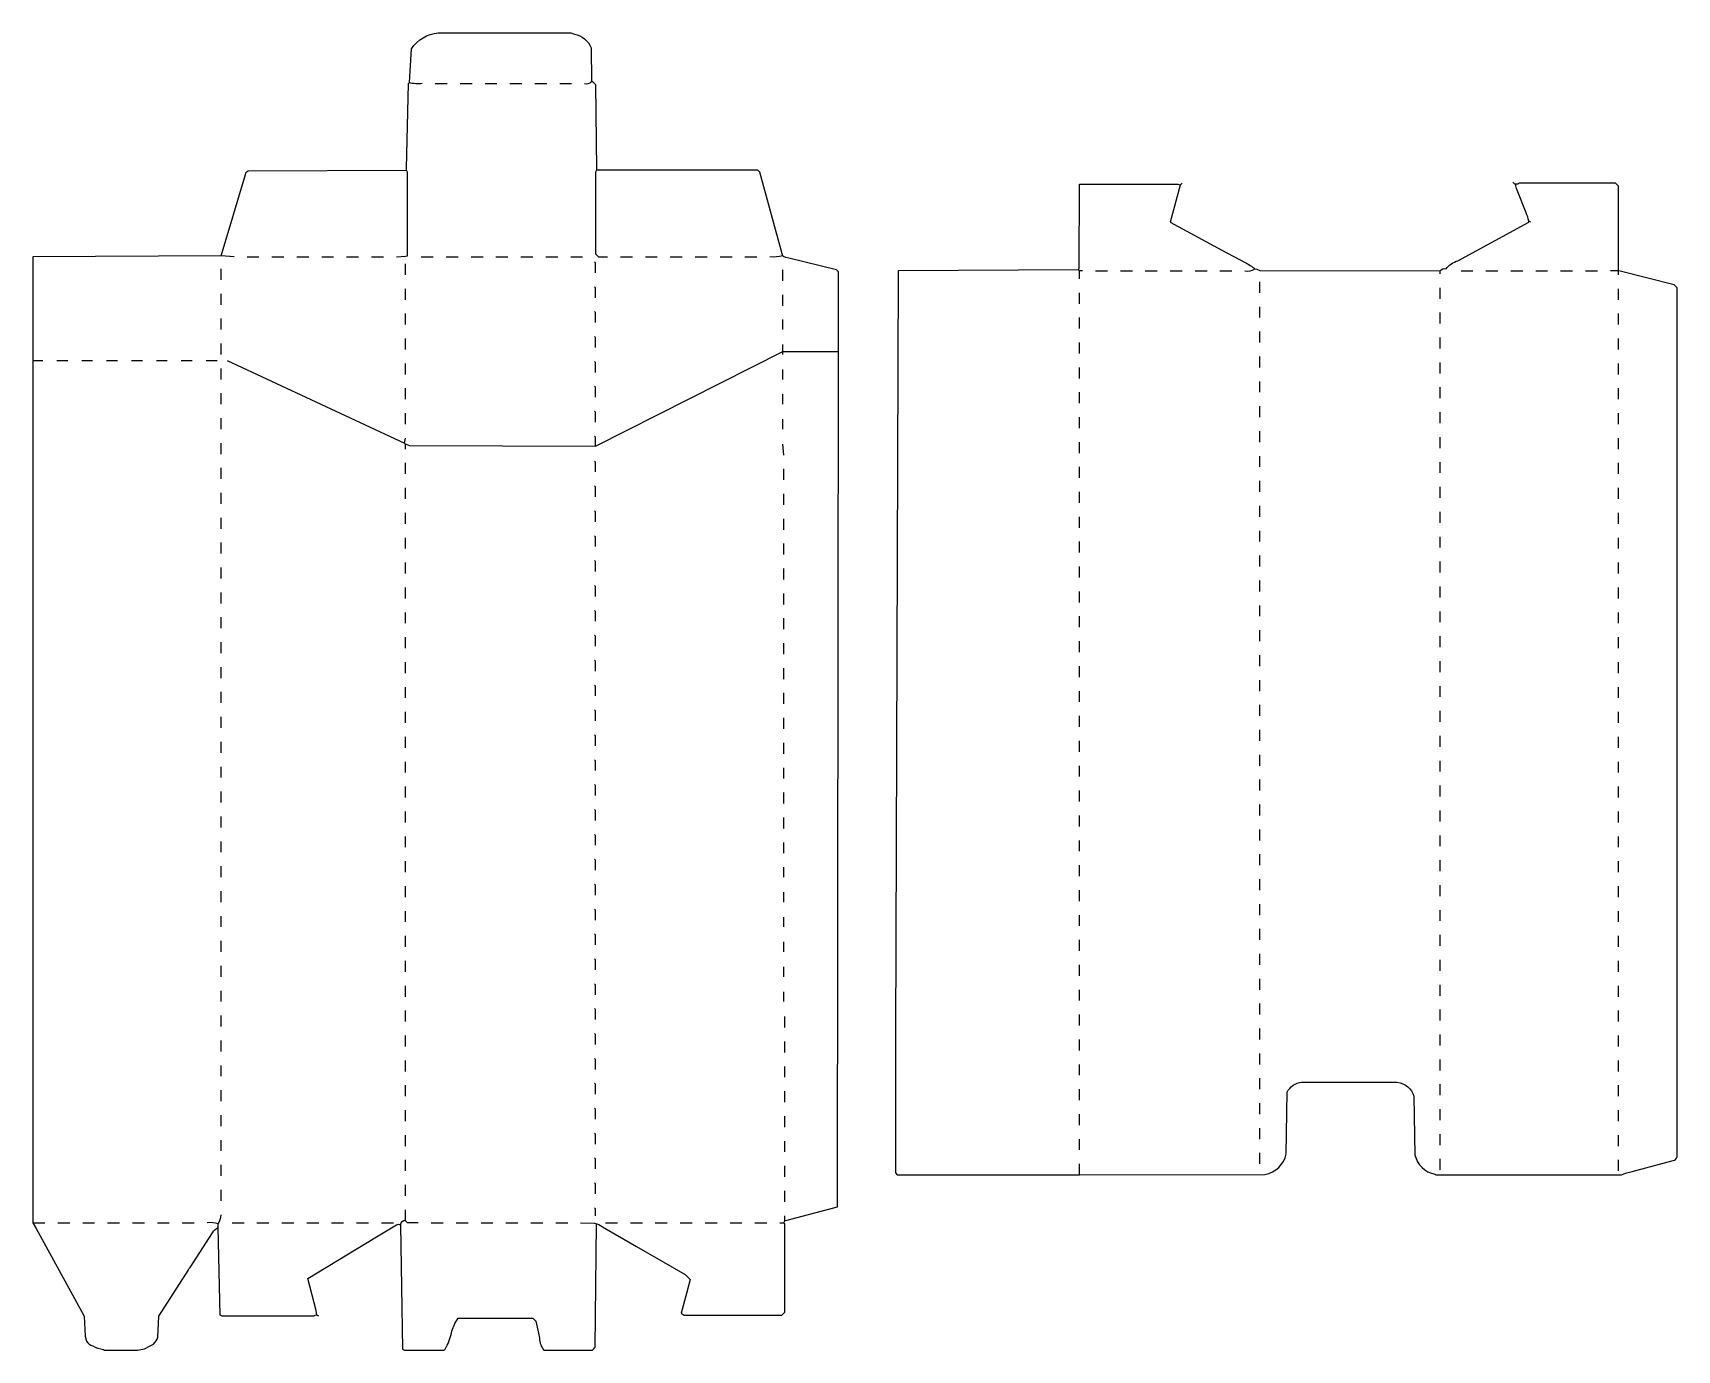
# Model space of a CAD drawing. Extents: x 86 to 1737, y 69 to 1392.
import ezdxf

# ---------------------------------------------------------------- set-up
doc = ezdxf.new("R2010")
doc.units = 0
doc.layers.get('0').update_dxf_attribs({"linetype": 'CONTINUOUS'})

msp = doc.modelspace()

# ---------------------------------------------------------------- linework, layer by layer
at = {"color": 250, "linetype": 'CONTINUOUS'}
for points in [[(451, 1167), (460.1, 1167.7), (462, 1168), (462, 1252), (461, 1254), (461.3, 1255.9), (463, 1341), (464, 1342), (466.3, 1375.9, -0.238187), (493, 1392), (626, 1392), (629.911765, 1390.647059, -0.253796), (646.514682, 1376.986134), (647, 1343), (648, 1343), (651, 1340), (651.8, 1254.9), (652, 1254), (651, 1252), (651, 1170), (654, 1167), (663, 1167)], [(477, 1341, -0.096159), (464, 1342)], [(640, 1341, 0.206094), (647, 1343)], [(275, 1168), (299.352941, 1249.911765, -0.235432), (302.003105, 1253.503144), (461, 1254)], [(1238, 1239), (1228, 1202), (1279.9, 1173.8), (1303.153846, 1161.230769, -0.067934), (1313, 1155), (1314.9, 1154.7), (1318.002732, 1153.497238), (1499, 1153, -0.298175), (1505, 1155, -0.14598), (1516.9, 1163.2), (1588, 1202), (1588, 1203, 0.080886), (1585.3, 1211.1), (1576.3, 1234.1, -0.081399), (1575, 1240)], [(288, 1167), (275, 1168), (86, 1167), (86, 1063), (86, 197), (89.2, 191.1), (137.524887, 102.977376), (138.475113, 83.022624), (140, 78, 0.172027), (146.1, 73.2, 0.090554), (156.923077, 69.615385), (158, 69), (191, 69), (197.94, 70.42), (203.9, 73.2), (207, 75, 0.142542), (211.523711, 82.021649), (212.476289, 102.978351), (241.8, 149.1, -0.118981), (244, 152), (266.2, 186.9, -0.143238), (272, 192)], [(841, 199), (841.9, 199.2), (894.000005, 213.002328), (895, 1072), (895, 1152), (893, 1154), (844.911765, 1165.647059), (842.088235, 1166.352941, -0.10563), (839, 1168, -0.085202), (826, 1167)], [(1140, 1153), (1137, 1153), (1136, 1154), (955, 1153), (952, 385), (952, 247), (954, 245), (1137, 245), (1322.997341, 245.497312, 0.312084), (1344.50806, 266.007809), (1345.49194, 327.992191, -0.275285), (1360, 338), (1456, 338, -0.313199), (1472.508616, 323.991671), (1473.7, 264.9, 0.30116), (1493.9, 245.7), (1495, 245), (1681, 245, -0.066659), (1691.911765, 248.352941), (1732.911765, 259.352941, 0.298037), (1737, 263), (1737, 1136), (1734, 1139), (1679.9, 1152.7), (1678, 1153), (1670, 1153)], [(1303, 1153, 0.23154), (1313, 1155)], [(373, 103), (371, 104), (369.1, 103.7), (368, 103), (276, 103), (273.999447, 104.023516), (272, 192), (272, 196, 0.150918), (275, 205)], [(371, 104), (370.594595, 108.932432), (362, 141), (431.1, 182.8), (451.1, 194.8, -0.23922), (455, 195, -0.246), (460, 200)], [(636, 197), (649.969027, 196.535398, -0.124308), (657.9, 192.8), (692.1, 173.2), (741, 145), (746, 140), (742.3, 125.9), (737, 106), (740, 104), (838, 104), (840, 106), (841, 107), (841, 196), (840, 197), (841, 199), (841, 204)], [(272, 196, 0.079254), (261, 197)], [(455, 195), (456.99974, 70.016125), (459, 69), (499, 69), (500, 70, 0.066526), (506.3, 85.9, -0.090711), (513, 101), (588, 101), (591, 98), (593.615385, 85.923077), (594.615385, 80.923077, 0.156053), (599, 69), (648, 69, 0.087301), (650.504098, 72.004032), (652, 196)]]:
    msp.add_lwpolyline(points, format="xyb", dxfattribs=at)
for points in [[(490, 1341), (502, 1341)], [(515, 1341), (527, 1341)], [(540, 1341), (552, 1341)], [(565, 1341), (577, 1341)], [(590, 1341), (602, 1341)], [(615, 1341), (627, 1341)], [(839, 1168), (838.3, 1170.1), (816, 1252), (814, 1254), (652, 1254)], [(1137, 1145), (1137, 1153), (1136, 1154), (1136.505951, 1156.005812), (1137, 1240), (1236, 1240), (1238, 1239), (1240, 1241)], [(1678, 1149), (1678, 1153), (1678, 1238), (1675, 1241), (1578, 1241), (1577, 1240), (1574, 1240), (1572, 1242)], [(1590, 1202), (1588, 1203)], [(301, 1167), (313, 1167)], [(326, 1167), (338, 1167)], [(351, 1167), (363, 1167)], [(376, 1167), (388, 1167)], [(401, 1167), (413, 1167)], [(426, 1167), (438, 1167)], [(460, 1149), (460, 1160)], [(476, 1167), (488, 1167)], [(501, 1167), (513, 1167)], [(526, 1167), (538, 1167)], [(551, 1167), (563, 1167)], [(576, 1167), (588, 1167)], [(601, 1167), (613, 1167)], [(626, 1167), (638, 1167)], [(676, 1167), (688, 1167)], [(701, 1167), (713, 1167)], [(726, 1167), (738, 1167)], [(751, 1167), (763, 1167)], [(776, 1167), (788, 1167)], [(801, 1167), (813, 1167)], [(839, 1143), (839, 1154)], [(1153, 1153), (1165, 1153)], [(1178, 1153), (1190, 1153)], [(1203, 1153), (1215, 1153)], [(1228, 1153), (1240, 1153)], [(1253, 1153), (1265, 1153)], [(1278, 1153), (1290, 1153)], [(1318, 1131), (1318, 1142)], [(1499, 1150), (1499, 1153)], [(1520, 1153), (1532, 1153)], [(1545, 1153), (1557, 1153)], [(1570, 1153), (1582, 1153)], [(1595, 1153), (1607, 1153)], [(1620, 1153), (1632, 1153)], [(1645, 1153), (1657, 1153)], [(460, 1124), (460, 1135)], [(839, 1118), (839, 1129)], [(1499, 1125), (1499, 1136)], [(1678, 1124), (1678, 1135)], [(460, 1099), (460, 1110)], [(1318, 1106), (1318, 1117)], [(1499, 1100), (1499, 1111)], [(1678, 1099), (1678, 1110)], [(839, 1094), (839, 1104)], [(1318, 1081), (1318, 1092)], [(460, 1074), (460, 1085)], [(839, 1069), (839, 1072), (839, 1079)], [(1499, 1075), (1499, 1086)], [(1678, 1074), (1678, 1085)], [(86, 1063), (96, 1063)], [(110, 1063), (121, 1063)], [(135, 1063), (146, 1063)], [(160, 1063), (171, 1063)], [(185, 1063), (196, 1063)], [(210, 1063), (221, 1063)], [(235, 1063), (246, 1063)], [(260, 1063), (271, 1063)], [(281, 1063), (459, 980), (460, 979), (460.9, 978.8), (464.002645, 977.497326), (651, 977), (839, 1072), (895, 1072)], [(460, 1049), (460, 1060)], [(1318, 1056), (1318, 1067)], [(1499, 1050), (1499, 1061)], [(1678, 1049), (1678, 1060)], [(839, 1044), (839, 1054)], [(1318, 1031), (1318, 1042)], [(460, 1024), (460, 1035)], [(839, 1019), (839, 1029)], [(1499, 1025), (1499, 1036)], [(1678, 1024), (1678, 1035)], [(460, 999), (460, 1010)], [(1318, 1006), (1318, 1017)], [(1499, 1000), (1499, 1011)], [(1678, 999), (1678, 1010)], [(839, 994), (839, 1004)], [(1318, 981), (1318, 992)], [(460, 974), (460, 979), (459, 980), (460, 985)], [(1499, 975), (1499, 986)], [(1678, 974), (1678, 985)], [(460, 949), (460, 960)], [(1318, 956), (1318, 967)], [(1499, 950), (1499, 961)], [(1678, 949), (1678, 960)], [(1318, 931), (1318, 942)], [(460, 924), (460, 935)], [(1499, 925), (1499, 936)], [(1678, 924), (1678, 935)], [(460, 899), (460, 910)], [(1318, 906), (1318, 917)], [(1499, 900), (1499, 911)], [(1678, 899), (1678, 910)], [(1318, 881), (1318, 892)], [(460, 874), (460, 885)], [(1499, 875), (1499, 886)], [(1678, 874), (1678, 885)], [(460, 849), (460, 860)], [(1318, 856), (1318, 867)], [(1499, 850), (1499, 861)], [(1678, 849), (1678, 860)], [(460, 824), (460, 835)], [(840, 818), (840, 829)], [(1318, 831), (1318, 842)], [(1499, 825), (1499, 836)], [(1678, 824), (1678, 835)], [(460, 799), (460, 810)], [(1318, 806), (1318, 817)], [(1499, 800), (1499, 811)], [(1678, 799), (1678, 810)], [(840, 793), (840, 804)], [(460, 774), (460, 785)], [(840, 768), (840, 779)], [(1318, 781), (1318, 792)], [(1499, 775), (1499, 786)], [(1678, 774), (1678, 785)], [(460, 749), (460, 760)], [(1318, 756), (1318, 767)], [(1499, 750), (1499, 761)], [(1678, 749), (1678, 760)], [(840, 743), (840, 754)], [(460, 724), (460, 735)], [(840, 718), (840, 729)], [(1318, 731), (1318, 742)], [(1499, 725), (1499, 736)], [(1678, 724), (1678, 735)], [(460, 699), (460, 710)], [(1318, 706), (1318, 717)], [(1499, 700), (1499, 711)], [(1678, 699), (1678, 710)], [(840, 693), (840, 704)], [(460, 674), (460, 685)], [(840, 668), (840, 679)], [(1318, 681), (1318, 692)], [(1499, 675), (1499, 686)], [(1678, 674), (1678, 685)], [(1318, 656), (1318, 667)], [(1499, 650), (1499, 661)], [(460, 649), (460, 660)], [(840, 643), (840, 654)], [(1678, 649), (1678, 660)], [(460, 624), (460, 635)], [(840, 618), (840, 629)], [(1318, 631), (1318, 642)], [(1499, 625), (1499, 636)], [(1678, 624), (1678, 635)], [(1318, 606), (1318, 617)], [(1499, 600), (1499, 611)], [(460, 599), (460, 610)], [(840, 593), (840, 604)], [(1678, 599), (1678, 610)], [(460, 574), (460, 585)], [(840, 568), (840, 579)], [(1318, 581), (1318, 592)], [(1499, 575), (1499, 586)], [(1678, 574), (1678, 585)], [(1318, 556), (1318, 567)], [(460, 549), (460, 560)], [(840, 544), (840, 554)], [(1499, 550), (1499, 561)], [(1678, 549), (1678, 560)], [(460, 524), (460, 535)], [(840, 519), (840, 529)], [(1318, 531), (1318, 542)], [(1499, 525), (1499, 536)], [(1678, 524), (1678, 535)], [(1318, 506), (1318, 517)], [(460, 499), (460, 510)], [(840, 494), (840, 504)], [(1499, 500), (1499, 511)], [(1678, 499), (1678, 510)], [(460, 474), (460, 485)], [(840, 469), (840, 479)], [(1318, 481), (1318, 492)], [(1499, 475), (1499, 486)], [(1678, 474), (1678, 485)], [(1318, 456), (1318, 467)], [(460, 449), (460, 460)], [(840, 444), (840, 454)], [(1499, 450), (1499, 461)], [(1678, 449), (1678, 460)], [(460, 424), (460, 435)], [(1318, 431), (1318, 442)], [(1499, 425), (1499, 436)], [(1678, 424), (1678, 435)], [(840, 419), (840, 429)], [(1318, 406), (1318, 417)], [(460, 399), (460, 410)], [(1499, 400), (1499, 411)], [(1678, 399), (1678, 410)], [(460, 374), (460, 385)], [(1318, 381), (1318, 392)], [(1499, 375), (1499, 386)], [(1678, 374), (1678, 385)], [(1318, 356), (1318, 367)], [(460, 349), (460, 360)], [(1499, 350), (1499, 361)], [(1678, 349), (1678, 360)], [(460, 324), (460, 335)], [(1318, 331), (1318, 342)], [(1499, 325), (1499, 336)], [(1678, 324), (1678, 335)], [(1318, 306), (1318, 317)], [(460, 299), (460, 310)], [(1499, 300), (1499, 311)], [(1678, 299), (1678, 310)], [(460, 274), (460, 285)], [(1318, 281), (1318, 292)], [(1499, 275), (1499, 286)], [(1678, 274), (1678, 285)], [(1318, 256), (1318, 267)], [(460, 249), (460, 260)], [(841, 243), (841, 254)], [(1499, 250), (1499, 261)], [(1678, 249), (1678, 260)], [(460, 224), (460, 235)], [(841, 218), (841, 229)], [(473, 197), (462, 197), (460, 199), (460, 200), (460, 210)], [(86, 197), (98, 197)], [(111, 197), (123, 197)], [(136, 197), (148, 197)], [(161, 197), (173, 197)], [(186, 197), (198, 197)], [(211, 197), (223, 197)], [(236, 197), (248, 197)], [(286, 197), (298, 197)], [(311, 197), (323, 197)], [(336, 197), (348, 197)], [(361, 197), (373, 197)], [(386, 197), (398, 197)], [(411, 197), (423, 197)], [(436, 197), (448, 197)], [(486, 197), (498, 197)], [(511, 197), (523, 197)], [(536, 197), (548, 197)], [(561, 197), (573, 197)], [(586, 197), (598, 197)], [(611, 197), (623, 197)], [(661, 197), (673, 197)], [(686, 197), (698, 197)], [(711, 197), (723, 197)], [(736, 197), (748, 197)], [(761, 197), (773, 197)], [(786, 197), (798, 197)], [(811, 197), (823, 197)], [(836, 197), (840, 197)]]:
    msp.add_lwpolyline(points, dxfattribs=at)
at = {"color": 251, "linetype": 'CONTINUOUS'}
for points in [[(651, 1151), (651, 1161), (650, 1162)], [(275, 1144), (275, 1155)], [(275, 1119), (275, 1130)], [(651, 1126), (651, 1136), (650, 1137)], [(1137, 1120), (1137, 1131)], [(651, 1101), (651, 1111), (650, 1112)], [(275, 1094), (275, 1105)], [(1137, 1095), (1137, 1106)], [(275, 1069), (275, 1080)], [(651, 1076), (651, 1086), (650, 1087)], [(1137, 1070), (1137, 1081)], [(651, 1051), (651, 1061), (650, 1062)], [(275, 1044), (275, 1055)], [(1137, 1045), (1137, 1056)], [(275, 1019), (275, 1030)], [(651, 1026), (651, 1036), (650, 1037)], [(1137, 1020), (1137, 1031)], [(651, 1001), (651, 1011), (650, 1012)], [(275, 994), (275, 1005)], [(1137, 995), (1137, 1006)], [(275, 969), (275, 980)], [(651, 977), (651, 986), (650, 987)], [(1137, 970), (1137, 981)], [(651, 951), (651, 961), (650, 962)], [(275, 944), (275, 955)], [(840, 943), (840, 954)], [(1137, 945), (1137, 956)], [(275, 919), (275, 930)], [(651, 926), (651, 936), (650, 937)], [(840, 918), (840, 929)], [(1137, 920), (1137, 931)], [(651, 901), (651, 911), (650, 912)], [(275, 894), (275, 905)], [(840, 893), (840, 904)], [(1137, 895), (1137, 906)], [(275, 869), (275, 880)], [(651, 876), (651, 886), (650, 887)], [(840, 868), (840, 879)], [(1137, 870), (1137, 881)], [(651, 851), (651, 861), (650, 862)], [(275, 844), (275, 855)], [(840, 843), (840, 854)], [(1137, 845), (1137, 856)], [(275, 819), (275, 830)], [(651, 826), (651, 836), (650, 837)], [(1137, 820), (1137, 831)], [(651, 801), (651, 811), (650, 812)], [(275, 794), (275, 805)], [(1137, 795), (1137, 806)], [(275, 769), (275, 780)], [(651, 776), (651, 786), (650, 787)], [(1137, 770), (1137, 781)], [(651, 751), (651, 761), (650, 762)], [(275, 744), (275, 755)], [(1137, 745), (1137, 756)], [(275, 719), (275, 730)], [(651, 726), (651, 736), (650, 737)], [(1137, 720), (1137, 731)], [(651, 701), (651, 711), (650, 712)], [(275, 694), (275, 705)], [(1137, 695), (1137, 706)], [(275, 669), (275, 680)], [(651, 676), (651, 686), (650, 687)], [(1137, 670), (1137, 681)], [(651, 651), (651, 661), (650, 662)], [(275, 644), (275, 655)], [(1137, 645), (1137, 656)], [(275, 619), (275, 630)], [(651, 626), (651, 636), (650, 637)], [(1137, 620), (1137, 631)], [(651, 601), (651, 611), (650, 612)], [(275, 594), (275, 605)], [(1137, 595), (1137, 606)], [(275, 569), (275, 580)], [(651, 576), (651, 586), (650, 587)], [(1137, 570), (1137, 581)], [(651, 551), (651, 561), (650, 562)], [(275, 544), (275, 555)], [(1137, 545), (1137, 556)], [(275, 519), (275, 530)], [(651, 526), (651, 536), (650, 537)], [(1137, 520), (1137, 531)], [(651, 501), (651, 511), (650, 512)], [(275, 494), (275, 505)], [(1137, 495), (1137, 506)], [(275, 469), (275, 480)], [(651, 476), (651, 486), (650, 487)], [(1137, 470), (1137, 481)], [(275, 444), (275, 455)], [(651, 451), (651, 461), (650, 462)], [(1137, 445), (1137, 456)], [(275, 419), (275, 430)], [(651, 426), (651, 436), (650, 437)], [(1137, 420), (1137, 431)], [(275, 394), (275, 405)], [(651, 401), (651, 411), (650, 412)], [(841, 393), (841, 404)], [(1137, 395), (1137, 406)], [(275, 369), (275, 380)], [(651, 376), (651, 386), (650, 387)], [(1137, 370), (1137, 381)], [(841, 368), (841, 379)], [(275, 344), (275, 355)], [(651, 351), (651, 361), (650, 362)], [(841, 343), (841, 354)], [(1137, 345), (1137, 356)], [(651, 326), (651, 336), (650, 337)], [(1137, 320), (1137, 331)], [(275, 319), (275, 330)], [(841, 318), (841, 329)], [(275, 294), (275, 305)], [(651, 301), (651, 311), (650, 312)], [(841, 293), (841, 304)], [(1137, 295), (1137, 306)], [(651, 276), (651, 286), (650, 287)], [(1137, 270), (1137, 281)], [(275, 269), (275, 280)], [(841, 268), (841, 279)], [(275, 244), (275, 255)], [(651, 251), (651, 261), (650, 262)], [(1137, 245), (1137, 256)], [(651, 226), (651, 236), (650, 237)], [(275, 219), (275, 230)], [(651, 204), (651, 211), (650, 212)]]:
    msp.add_lwpolyline(points, dxfattribs=at)
at = {"color": 27, "linetype": 'CONTINUOUS'}
msp.add_lwpolyline([(840, 968), (839, 979)], dxfattribs=at)

doc.saveas('drawing.dxf')
